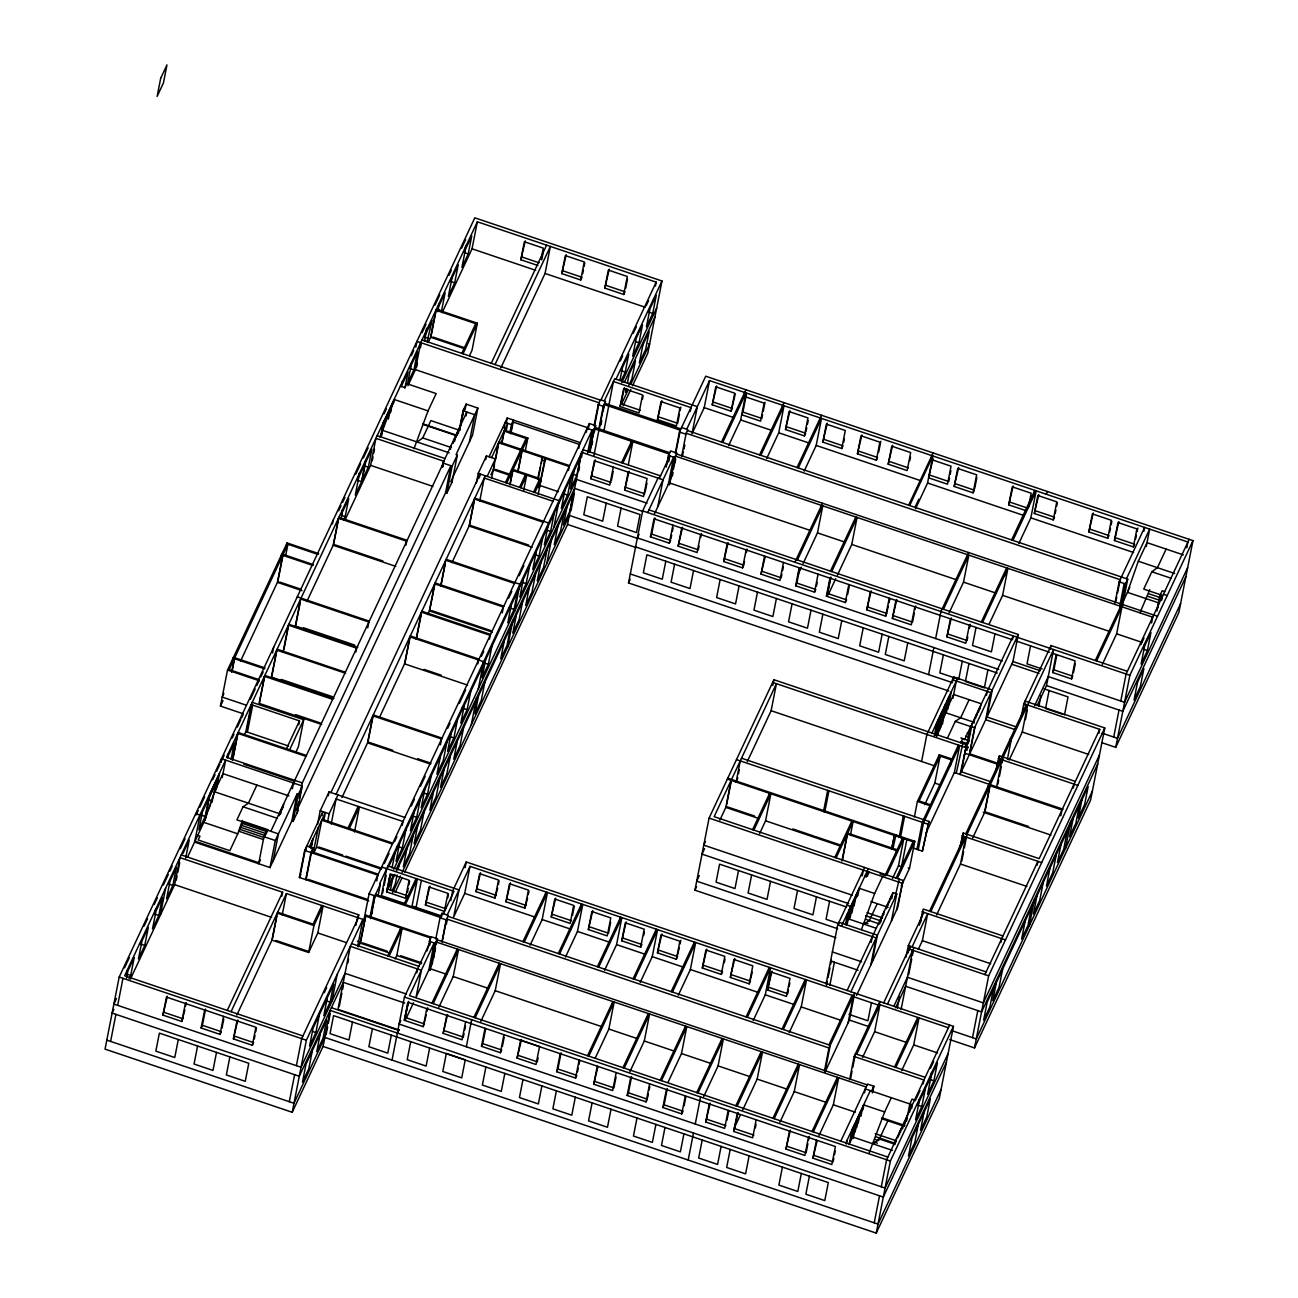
<?xml version="1.0" encoding="UTF-8"?>
<svg xmlns="http://www.w3.org/2000/svg" width="1298" height="1298" viewBox="0 0 1298 1298"><rect width="100%" height="100%" fill="white"/><g stroke="black" fill="none" stroke-linecap="round" stroke-linejoin="round"><path stroke-width="1.5" d="M632.499 385.782L647.848 353.056L661.98 280.985L474.808 217.821L119.189 977.053L105.041 1049.125L292.212 1112.289L323.056 1046.431L330.13 1010.396L883.305 1197.064L946.388 1062.397M110.606 1041.402L115.895 1014.371M117.664 1005.366L122.969 978.335M127.253 970.433L126.555 974.035L130.709 975.447L129.135 978.806M126.523 978.092L127.934 970.888L134.246 957.421L130.709 975.447M144.759 945.463L148.297 927.437L141.985 940.904L138.448 958.93L144.759 945.463L140.59 944.052M154.997 912.267L155.695 908.665M158.81 915.479L162.331 897.453L156.036 910.92L152.499 928.946L158.81 915.479L154.64 914.068M160.335 915.22L165.625 888.189M172.845 885.479L176.382 867.47L170.07 880.936L166.533 898.946L172.845 885.479L168.691 884.084M130.417 979.081L174.646 884.652L179.951 857.621L282.623 892.261L281.861 896.123M176.285 880.028L177.047 876.166M177.81 872.305L179.692 862.651M185.711 858.043L189.232 840.017L182.937 853.484M242.791 713.64L220.449 706.096L227.523 670.06L287.069 542.937L318.708 553.613M200.298 814.171L194.586 842.094L270.373 867.681M184.851 1009.779L181.834 1021.494L162.915 1015.101L166.452 997.091L255.868 1027.253L252.331 1045.279L233.413 1038.887L236.95 1020.877M232.31 662.077L233.072 658.216L264.597 668.859M232.731 661.169L233.494 657.307L265.019 667.951M162.915 1015.101L167.361 996.199M231.677 672.153L234.321 658.638M232.099 671.261L234.743 657.745M208.994 795.917L208.297 799.519L212.45 800.931M205.181 816.458L208.718 798.448L202.407 811.915L198.87 829.925L205.181 816.458L201.012 815.063M205.003 819.833L210.308 792.802M206.95 812.694L205.928 817.87L187.788 856.599M210.471 794.684L211.233 790.855M211.396 792.721L212.142 788.892M212.304 790.758L213.067 786.929M213.229 788.811L213.975 784.982M214.138 786.848L214.9 783.019M215.062 784.884L215.809 781.055M212.791 799.146L216.734 779.108M214.997 790.66L217.642 777.145M215.533 790.628L218.567 775.198M216.458 788.681L219.476 773.235M222.218 777.502L225.625 760.125L124.608 975.771L302.953 1035.95M227.296 757.918L227.994 754.316M231.076 759.2L234.257 742.975L227.945 756.442M232.423 760.368L237.729 733.338L305.955 756.361M232.845 759.46L237.777 734.36M178.297 1039.503L174.759 1057.529L155.841 1051.137L159.378 1033.127L248.794 1063.289L245.257 1081.315L226.339 1074.939L229.876 1056.913M181.834 1021.494L185.371 1003.468M185.565 1006.177L186.279 1002.575M244.251 735.106L245.89 731.634L251.179 704.603L299.497 720.909L298.735 724.771M246.928 729.395L248.453 721.672M249.216 717.81L251.098 708.156M280.709 558.74L281.471 554.879L312.996 565.522M247.399 732.137L252.704 705.122M240.584 660.99L277.431 582.331L282.737 555.301M277.853 581.439L283.142 554.408M285.917 548.73L287.069 542.937M285.625 555.852L287.896 544.268L318.172 554.473M259.551 702.461L264.857 675.431L333.083 698.454M272.548 653.008L273.683 647.215M197.588 1046.026L194.051 1064.035L212.969 1070.428L216.506 1052.402M205.571 1009.081L202.391 1025.306L221.309 1031.683L220.043 1034.376L201.125 1028L204.662 1009.974M271.834 676.242L276.75 651.142M283.094 652.18L288.399 625.149L356.642 648.173L355.879 652.034M283.905 649.357L288.448 626.188M295.749 625.165L300.309 601.996M220.043 1034.376L223.581 1016.366M222.007 1028.081L223.775 1019.076M266.301 833.9L267.063 830.039L263.948 836.691L258.659 863.722L260.411 859.941M332.466 523.954L333.229 520.092M233.413 1038.887L237.858 1019.985M279.248 815.647L279.995 811.785M280.157 813.684L280.92 809.822M297.096 794.019L275.306 840.52L270 867.551L291.79 821.05L297.096 794.019L298.345 794.441L293.04 821.472L291.79 821.05M306.815 601.558L333.18 545.257L338.486 518.226L406.712 541.25L405.966 545.111M280.692 813.668L281.828 807.875M281.991 809.774L282.753 805.912M282.915 807.827L283.662 803.965M273.115 860.899L278.421 833.868L236.917 819.882L243.051 806.788L248.421 803.17L256.89 785.095M342.445 509.968L341.39 515.371L345.171 516.653L343.597 520.011M340.985 519.297L342.396 512.093L348.708 498.627L345.171 516.653M252.234 702.364L303.7 719.725L298.394 746.756L295.912 752.061M292.342 788.811L293.478 783.019M293.981 784.187L294.727 780.325M359.205 473.137L357.794 480.341L361.574 481.623L355.279 495.09L358.8 477.064L365.111 463.597M293.04 821.472L298.264 810.341L296.999 809.903L298.508 802.18M299.27 798.335L302.304 782.889L450.877 465.706L445.571 492.737L296.999 809.903M361.574 481.623L365.63 460.482M271.931 940.141L277.237 913.111L313.938 925.49L308.632 952.521L271.931 940.141L236.869 1014.987M272.353 939.249L276.896 916.08M296.999 813.035L302.304 786.004L221.455 758.713L220.709 762.543L224.165 755.16M254.294 1038.984L255.008 1035.382M255.706 1031.78L256.42 1028.162M368.356 467.166L371.893 449.157L365.582 462.623L362.045 480.633L368.356 467.166L364.56 465.885M282.234 914.782L286.404 893.543L357.469 917.524L355.96 925.247M345.382 519.216L370.611 465.365L375.917 438.335L443.77 461.228L442.634 467.02L443.299 463.143L270.844 831.32M372.25 460.741L373.013 456.88M373.759 453.018L374.522 449.157M380.655 436.047L383.316 422.531M382.861 426.815L383.932 421.412M381.19 436.014L384.224 420.568M381.401 436.16L383.884 423.554L390.179 410.087L388.41 419.092M384.386 422.45L385.149 418.621M385.311 420.487L386.058 416.658M386.22 418.524L386.982 414.695M387.145 416.577L387.891 412.748M388.053 414.614L388.816 410.785M388.978 412.667L389.724 408.838M389.887 410.703L390.649 406.874M390.049 412.634L391.558 404.911M368.746 900.861L299.384 877.464L304.689 850.433L322.861 811.656L322.099 815.517M390.584 412.618L392.483 402.964M299.773 877.594L305.079 850.563M306.036 849.801L306.799 845.939L313.094 848.081L312.347 851.942M401.131 386.772L402.202 381.369M311.001 847.691L312.51 839.968M311.033 848.73L312.932 839.076M305.695 879.59L311.001 852.559L313.094 848.081M306.068 879.72L311.374 852.689M317.556 824.279L320.217 810.763L329.043 791.91L404.846 817.48M313.061 853.403L318.399 827.41M404.911 388.053L408.091 371.828L401.796 385.295M411.174 363.245L410.119 368.648L413.9 369.93L407.588 383.397L411.125 365.371L417.437 351.904L413.9 369.93M313.938 852.64L316.469 847.253L321.758 820.222L392.385 844.057M415.814 347.15L416.95 341.358L599.076 402.802L594.533 425.971M328.28 795.771L329.043 791.91M323.867 820.222L325.376 812.499L309.313 846.799M407.913 385.717L415.441 369.654L420.73 342.623M416.69 366.961L417.453 363.099M420.487 347.653L421.233 343.792M327.648 821.504L329.157 813.781L337.999 794.928M367.74 627.843L368.875 622.05L300.633 599.027L295.344 626.058L357.875 647.167M425.192 335.419L426.604 328.216M424.43 341.163L425.841 333.943L432.153 320.476L427.042 341.877M331.185 824.068L336.101 798.968L402.948 821.52L402.185 825.382M428.162 342.494L430.611 337.253L435.917 310.222L475.717 323.656L461.812 353.364M431.017 336.393L435.933 311.293M438.14 307.772L438.854 304.17M437.734 311.698L438.789 306.296L445.1 292.829L441.563 310.855L437.783 309.573M320.703 911.293L321.839 905.501L313.094 924.176L277.658 912.218M308.632 952.521L317.799 932.954L323.105 905.923L313.938 925.49M289.308 1101.71L294.614 1074.679M296.382 1065.674L301.688 1038.643L358.297 917.8L362.953 919.373L357.648 946.404L358.475 946.68L360.568 942.186L365.874 915.171L430.871 937.091M451.607 277.967L450.909 281.569L454.689 282.834L448.378 296.301L451.915 278.291L458.226 264.824L454.689 282.834M292.212 1112.289L306.36 1040.217L362.953 919.373M341.909 797.589L367.561 742.845L372.851 715.831L441.596 739.016L440.46 744.809M372.899 716.853L367.967 741.953L392.791 750.325M465.852 245.452L464.441 252.656L468.237 253.937L461.926 267.404L465.463 249.378L471.758 235.912L468.237 253.937M357.421 810.276L358.167 806.415L348.042 828.043M354.516 831.937L359.432 806.837L349.308 828.481M312.331 1050.634L308.794 1068.66L302.483 1082.126L306.02 1064.1L326.577 1020.196L323.04 1038.222L316.744 1051.688L320.281 1033.662M327.339 997.627L323.802 1015.653L330.114 1002.186L333.651 984.16L313.094 1028.065L309.557 1046.074L315.868 1032.608L319.389 1014.598M442.131 312.672L472.034 248.81L477.339 221.796L656.188 282.137L655.425 285.998M331.899 1001.391L337.204 974.36M326.09 1034.733L327.599 1027.01M328.362 1023.149L330.26 1013.495M442.164 466.891L442.926 463.029L466.809 412.034L466.047 415.895M379.892 716.528L404.554 663.846L409.86 636.815L483.651 661.72L478.345 688.751M404.976 662.954L410.282 635.923L479.011 659.124M339.232 1006.68L341.877 993.165M342.64 989.303L343.402 985.442M347.815 962.921L348.578 959.06M357.972 918.692L358.735 914.83L181.217 854.928M450.406 449.286L451.169 445.425M453.164 443.413L453.911 439.551M454.073 441.466L454.835 437.604M436.323 309.362L477.339 323.202L472.034 350.233L469.503 355.62M454.608 441.434L455.744 435.641M416.123 639.168L421.428 612.137L490.157 635.322L489.411 639.184M416.544 638.259L421.087 615.09M455.906 437.54L456.669 433.678M456.831 435.593L457.577 431.731M457.74 433.629L458.502 429.768M458.275 433.597L459.411 427.805M445.571 492.737L446.82 493.159L452.126 466.128L457.35 454.998L456.085 454.576L477.859 408.075L466.144 404.116L463.029 410.752L459.232 430.06M459.524 430.547L463.694 409.324M459.735 430.109L463.905 408.87M363.748 920.915L369.054 893.884L589.357 423.537L595.668 425.679L594.533 431.471M365.874 915.171L360.163 943.094L389.952 953.138M465.009 409.908L466.144 404.116M446.82 493.159L452.045 482.029L457.35 454.998M427.659 614.538L429.362 610.887L434.668 583.857L503.413 607.042M376.712 880.904L377.848 875.112L304.689 850.433M429.784 609.979L434.716 584.879M370.06 916.859L374.23 895.62M370.757 917.102L374.927 895.863L380.346 884.279L379.519 884.003L592.131 430.092L587.588 453.262M370.579 918.578L375.122 895.409L440.136 917.345L435.771 938.989M371.763 913.824L372.526 909.963M352.488 1021.997L348.951 1040.023L330.033 1033.63L333.57 1015.62L828.319 1182.575L824.782 1200.585L805.863 1194.209L809.4 1176.183M378.075 895.863L380.346 884.279M440.801 585.333L445.733 560.249L514.462 583.435M440.849 586.371L445.392 563.202M469.454 441.742L474.76 414.711L463.029 410.752M386.723 868.654L381.417 895.685L405.284 903.733M382.667 892.992L383.429 889.13M384.192 885.268L386.09 875.615M477.859 408.075L472.569 435.09L450.779 481.607L452.045 482.029M386.609 891.888L390.146 873.862L409.065 880.255L405.528 898.265L386.609 891.888L390.698 874.771M392.028 867.908L394.852 853.5M390.373 890.282L392.499 879.476M399.573 843.44L396.036 861.45L402.348 847.983L405.868 829.974M397.042 875.014L395.273 884.019L392.11 890.753M398.097 869.611L398.811 866.009M476.35 483.034L478.232 473.381L486.442 455.874L495.398 458.892L487.188 476.398M537.859 265.506L520.839 259.762L524.376 241.752L543.294 248.129L541.169 258.935M451.98 562.602L469.113 526.047L474.403 499.016L543.148 522.202M474.078 501.985L469.535 525.138L528.724 545.111M520.839 259.762L525.284 240.86M479.368 477.875L480.13 474.013L330.925 792.543M406.858 848.811L403.321 866.837L409.633 853.37L413.17 835.344M413.932 812.775L410.395 830.801L416.707 817.334L420.244 799.308M372.412 1028.73L368.875 1046.74L387.794 1053.132L391.331 1035.106M485.679 459.735L486.442 455.874M479.692 501.19L484.235 478.037L552.98 501.223M417.664 825.739L414.127 843.765L420.438 830.298L423.975 812.272M424.738 789.703L421.201 807.729L427.513 794.262L431.05 776.236M407.507 891.969L408.205 888.367M408.919 884.765L409.616 881.164M400.076 931.867L400.839 928.005L387.794 955.831M395.16 958.93L396.799 955.458L402.104 928.427L389.059 956.253M491.601 478.199L498.594 442.715L569.222 466.55L568.459 470.411M493.711 468.838L494.473 464.976M495.609 459.2L498.627 443.754M504.013 428.259L505.149 422.467L511.461 424.608L509.936 432.315M415.344 882.429L416.106 878.568L404.116 904.154L375.544 894.517M501.791 442.634L504.062 431.05L526.128 438.497L525.365 442.358M433.386 792.169L429.865 810.179L436.16 796.712L439.697 778.703M440.46 756.134L436.923 774.143L443.235 760.677L446.772 742.667M501.823 443.656L504.484 430.141L527.815 438.026L525.155 451.542M506.496 421.85L507.258 417.988L580.401 442.667M506.155 431.05L507.68 423.326L491.601 457.61M541.72 259.843L543.148 252.639M416.09 907.383L421.396 880.352M444.03 769.454L440.493 787.464L446.804 773.997L450.341 755.988M451.104 733.419L447.567 751.428L453.878 737.962L457.415 719.952M510.439 433.483L512.71 421.915L579.557 444.468L578.811 448.329M510.909 433.629L513.554 420.114L511.461 424.608M500.785 367.983L545.063 273.456L550.368 246.425L495.025 364.576M392.045 1060.109L404.424 997.042L430.368 941.65L429.606 945.512M457.285 741.174L453.748 759.184L460.044 745.717L463.581 727.707M464.343 705.139L460.806 723.148L467.118 709.682L470.655 691.672M425.452 904.998L428.989 886.972L447.907 893.365L444.37 911.374L425.452 904.998L429.898 886.08M426.263 1014.971L423.245 1026.669L404.327 1020.277L407.848 1002.267L835.393 1146.523L831.856 1164.549L812.937 1158.173L816.474 1140.147M404.927 1018.8L407.961 1003.354M509.984 483.943L512.629 470.428L539.497 479.497L538.735 483.359M404.327 1020.277L408.756 1001.375M510.017 484.981L513.051 469.535L541.169 479.027L538.151 494.473M416.804 972.851L417.567 968.989M477.842 663.878L478.605 660.017M517.756 471.823L521.926 450.584L506.739 483.002M518.178 470.931L521.958 451.623M471.271 724.787L476.577 697.756M427.074 950.834L431.066 936.685L437.377 938.827L436.242 944.62M429.703 941.861L430.449 938L365.452 916.064M410.736 1041.661L407.199 1059.671L426.117 1066.064L429.654 1048.038M478.508 695.842L474.987 713.851L481.282 700.385L484.819 682.375M485.582 659.806L482.045 677.816L488.356 664.349L491.893 646.339M561.807 273.586L565.344 255.576L584.262 261.953L580.725 279.979L561.807 273.586L566.253 254.684M524.295 480.536L525.057 476.674M399.427 1030.109L337.967 1009.373L350.346 946.307L421.347 970.271L416.041 997.302L428.843 969.963L434.149 942.932L409.47 995.631L887.848 1157.053M523.662 490.612L526.696 475.182L520.806 487.74M428.843 969.963L429.963 970.336L435.268 943.305L437.377 938.827M429.963 970.336L435.95 941.877L866.155 1087.043M441.288 917.118L442.05 913.257L448.345 915.382L446.252 919.876L442.083 941.115M432.023 964.82L433.921 955.166M434.684 951.304L435.43 947.443M433.581 958.119L435.479 948.481M502.277 612.834L503.024 608.973M447.761 897.875L448.459 894.273M423.245 1026.669L426.766 1008.643M426.977 1011.353L427.675 1007.751M442.115 942.153L446.658 918.984L828.968 1047.989L824.425 1071.142M450.779 900.569L452.678 890.915L466.242 861.953L953.446 1026.361L939.314 1098.433L876.231 1233.1L323.056 1046.431M446.415 924.014L447.177 920.152M504.257 640.888L500.72 658.913L507.015 645.447L510.552 627.421M511.315 604.852L507.778 622.878L514.089 609.411L517.626 591.385M537.583 479.059L542.418 457.496L541.282 463.289M538.638 476.804L540.52 467.15M507.567 647.313L512.856 620.282M514.625 611.277L519.93 584.246L446.155 559.341M544.527 460.806L539.222 487.837L545.566 458.567L544.527 460.806L541.363 459.752M465.106 867.745L466.242 861.953M582.705 273.683L583.402 270.065M584.116 266.463L584.814 262.861M516.312 615.122L512.775 633.148L519.086 619.681L522.623 601.655M523.386 579.086L519.849 597.112L526.161 583.646L529.698 565.62M387.972 865.961L458.989 889.925L453.683 916.94L464.716 893.381L470.022 866.35L853.435 995.728L848.129 1022.759M456.133 954.857L457.269 949.065L431.926 1003.208M529.227 587.572L525.69 605.582L532.002 592.115L535.539 574.105M536.301 551.536L532.764 569.546L539.076 556.079L542.596 538.07M438.87 1007.199L453.229 976.518L458.535 949.503L433.175 1003.63M465.625 1021.753L462.088 1039.779L443.17 1033.386L446.707 1015.377M443.17 1033.386L447.615 1014.484M476.074 891.661L479.611 873.651L498.529 880.028L494.992 898.054L476.074 891.661L480.52 872.759M540.795 562.878L537.258 580.904L543.57 567.437L547.091 549.411M547.853 526.842L544.333 544.868L550.628 531.401L554.165 513.375M546.718 563.721L552.007 536.691M553.775 527.686L559.081 500.655L478.232 473.381M557.799 526.55L554.278 544.576L560.574 531.109L564.111 513.083M564.873 490.514L561.336 508.54L567.648 495.073L571.185 477.047M604.819 288.107L608.356 270.081L627.275 276.474L623.738 294.484L604.819 288.107L609.265 269.189M566.966 506.983L563.446 525.009L569.741 511.542L573.278 493.516L396.442 871.055M574.041 470.947L570.503 488.957L576.815 475.506L580.352 457.48L388.556 866.95M464.051 1033.484L463.354 1037.086L444.435 1030.693M464.765 1029.866L465.463 1026.264M404.7 872.142L567.567 524.441L581.699 452.353L663.051 479.806L657.745 506.837M586.339 432.25L587.085 428.389L593.397 430.514L589.227 451.753M570.974 510.795L574.381 493.418M578.794 470.898L579.557 467.037M581.455 457.383L582.964 449.66L660.536 475.847M466.339 1046.756L471.645 1019.725M494.992 898.054L497.669 888.156M498.383 884.538L499.081 880.936M588.221 429.33L589.357 423.537M594.062 425.841L598.232 404.603L600.503 399.752L605.549 401.455L603.278 406.306L598.735 429.476M589.698 451.899L594.241 428.729L669.135 453.992L667.237 463.646M590.282 450.633L592.18 440.979M592.926 437.118L594.452 429.395M591.872 444.987L592.634 441.125M625.701 288.188L627.469 279.184M505.977 901.753L509.514 883.727L528.432 890.12L524.895 908.129L505.977 901.753L510.422 882.851M593.981 455.403L598.897 430.303M599.189 429.606L604.122 404.505L680.282 430.206L676.112 451.444M600.536 424.495L601.299 420.633M603.197 410.979L604.706 403.256L680.866 428.957M601.006 424.624L601.769 420.763M613.305 467.102L609.768 485.127L590.85 478.735L594.387 460.725L647.102 478.508L643.565 496.534L624.646 490.141L628.183 472.131M590.85 478.735L595.295 459.833M485.582 1029.217L482.742 1043.624L501.661 1050.017L500.411 1052.71L481.493 1046.318L485.03 1028.308M498.497 967.091L499.259 963.23L473.9 1017.372M603.862 431.179L613.451 381.466L691.023 407.637L690.26 411.498M480.844 1021.364L495.219 990.699L500.525 963.668L475.165 1017.794M619.99 380.184L622.456 367.577L628.767 354.111L625.23 372.137L621.288 380.541M485.906 1067.021L482.369 1085.047L501.288 1091.423L504.825 1073.397M620.103 406.566L623.64 388.556L642.559 394.933L639.022 412.959L620.103 406.566L624.549 387.664M626.317 388.67L625.604 392.272L627.177 388.913M627.372 383.267L629.141 374.262L635.452 360.795L631.915 378.805L628.767 385.538M524.895 908.129L527.572 898.232M528.27 894.63L528.984 891.028M606.231 503.137L602.694 521.163L583.776 514.771L587.313 496.761L640.028 514.543L636.491 532.569L617.572 526.177L621.109 508.167M611.374 480.633L613.143 471.612M638.989 342.769L642.526 324.76L636.215 338.226L632.678 356.236L638.989 342.769L635.955 341.747M500.411 1052.71L503.949 1034.684M502.375 1046.415L504.143 1037.394M652.732 313.418L656.269 295.392L649.957 308.859L646.42 326.885L652.732 313.418L648.189 311.877M630.812 445.182L631.574 441.32L621.564 462.688M628.281 464.911L632.824 441.742L622.829 463.11M642.396 399.443L643.11 395.841M545.436 895.912L546.198 892.05L522.98 941.618M624.646 490.141L629.092 471.239M530.119 945.204L542.158 919.519L547.464 892.489L524.246 942.04M517.091 1058.13L520.628 1040.104L539.546 1046.496L536.009 1064.506L517.091 1058.13L521.471 1039.601M551.244 917.037L554.781 899.011L573.7 905.404L570.163 923.413L551.244 917.037L555.69 898.119M522.98 1079.53L519.443 1097.556L538.362 1103.933L541.899 1085.923M657.469 419.611L661.006 401.585L679.925 407.978L676.388 425.987L657.469 419.611L661.915 400.693M645.187 492.039L646.956 483.018M948.854 691.039L628.524 582.948L642.656 510.877L658.005 478.102M538.053 1057.854L537.275 1061.813L518.356 1055.436M572.483 915.317L574.251 906.312M654.873 517.886L651.693 534.095L670.612 540.487L669.346 543.181L650.428 536.788L653.965 518.778L1012.456 639.736L1013.219 635.906L964.641 739.617L962.597 738.935L960.796 742.781M666.199 467.02L668.47 455.436L670.563 450.941L676.875 453.083L674.765 457.561L669.46 484.592L668.356 484.219L673.646 457.188L647.702 512.58M580.384 909.768L581.52 903.976L558.302 953.527M668.73 461.699L669.865 455.906L659.27 478.54M565.441 957.129L577.48 931.429L582.77 904.398L559.568 953.949M679.422 414.289L677.653 423.294L658.735 416.918M680.136 410.687L680.833 407.085M675.268 453.245L679.438 432.007L705.739 376.209L1192.959 540.617L1178.811 612.688L1115.728 747.356L1102.31 742.829M669.46 484.592L675.447 456.133L1152.705 617.183L1151.569 622.975M673.419 469.422L675.317 459.768M672.332 476.236L673.078 472.375M674.976 462.721L675.739 458.859M561.109 1052.775L557.913 1069L576.831 1075.377L575.582 1078.07L556.664 1071.694L560.201 1053.668M556.404 1090.807L552.867 1108.833L571.785 1115.209L575.322 1097.199M588.335 929.546L591.872 911.52L610.79 917.913L607.253 935.923L588.335 929.546L592.78 910.628M681.628 456.409L686.171 433.24L1120.158 579.687L1117.497 593.186M682.505 455.63L683.267 451.785M684.062 448.946L684.825 445.084M665.809 561.19L662.272 579.216L643.354 572.824L646.891 554.814L997.27 673.029M669.346 543.181L672.883 525.155M670.952 538.686L671.666 535.068M672.364 531.466L673.078 527.864M604.284 401.033L614.717 378.773L697.334 406.647L692.029 433.678L704.214 407.637L709.519 380.606L1187.913 542.029L1186.778 547.821M674.619 564.159L671.082 582.185L690.001 588.562L693.538 570.552M700.612 534.516L697.075 552.526L678.156 546.15L681.693 528.124M678.156 546.15L682.602 527.231M575.582 1078.07L579.119 1060.044M577.545 1071.775L578.259 1068.173M578.957 1064.571L579.671 1060.969M610.628 922.424L608.502 933.23L589.584 926.853M712.245 404.814L715.782 386.804L734.7 393.18L731.163 411.206L712.245 404.814L716.691 385.912M619.471 922.959L620.606 917.167L597.404 966.718M604.544 970.32L616.566 944.62L621.872 917.589L598.654 967.156M616.193 1072.57L612.656 1090.58L593.738 1084.203L597.275 1066.177M621.758 940.823L625.295 922.797L644.214 929.19L640.677 947.199L621.758 940.823L626.188 921.905M699.054 546.231L698.34 549.833L679.422 543.456M700.806 537.226L701.52 533.624M593.738 1084.203L597.826 1067.086M592.099 1102.862L588.562 1120.872L607.48 1127.264L611.017 1109.238M611.764 1007.378L612.899 1001.585L587.54 1055.712M595.328 1057.902L608.859 1029.038L614.149 1002.007L588.805 1056.15M731.163 411.206L735.252 394.089M743.932 396.344L744.695 392.483M728.616 445.62L740.655 419.935L745.961 392.905L722.743 442.456M742.927 412.05L746.464 394.04L745.198 396.734L764.116 403.11L760.579 421.136L741.661 414.743L742.927 412.05L761.845 418.443L762.559 414.841M616.047 1077.08L613.922 1087.886L595.003 1081.51M643.694 935.501L644.408 931.899M720.147 579.525L716.626 597.551L735.544 603.927L739.065 585.917M744.581 561.596L742.602 567.891L723.684 561.515L727.221 543.489M723.684 561.515L728.129 542.596M655.555 933.067L656.301 929.206L633.1 978.773M640.222 982.359L652.261 956.658L657.567 929.644L634.349 979.195M631.607 1076.561L628.427 1092.786L647.345 1099.163L646.08 1101.856L627.161 1095.48L630.698 1077.454M763.256 411.239L765.025 402.218M657.453 952.862L660.974 934.852L679.892 941.228L676.372 959.254L657.453 952.862L661.883 933.96M647.572 1017.405L648.335 1013.543L622.975 1067.67M629.919 1071.677L644.295 1040.996L649.6 1013.965L624.241 1068.108M742.602 567.891L746.139 549.881M746.35 552.591L747.048 548.989M636.994 1118L633.456 1136.026L652.375 1142.402L655.912 1124.392M646.08 1101.856L649.617 1083.846M781.639 411.125L782.775 405.333M647.702 1097.362L648.4 1093.76M649.114 1090.158L649.811 1086.556M766.712 458.47L778.735 432.786L784.041 405.755L760.839 455.306M676.372 959.254L679.389 947.54M680.103 943.938L680.801 940.336M835.863 937.724L694.933 890.185L709.081 818.097L773.9 679.714L966.621 744.744L961.315 771.775L990.455 781.607M785.501 429.541L789.038 411.515L807.956 417.907L804.419 435.917L785.501 429.541L789.947 410.639M757.48 592.131L753.96 610.141L772.878 616.534L776.399 598.508M783.473 562.472L779.936 580.498L761.017 574.105L764.554 556.096M761.017 574.105L765.106 557.004M693.635 945.934L694.398 942.072L671.18 991.623M667.302 1088.616L664.122 1104.825L683.04 1111.218L681.774 1113.911L662.856 1107.519L666.393 1089.509M678.319 995.209L690.358 969.525L695.663 942.494L672.445 992.045M719.871 820.109L725.825 807.405L731.131 780.374M726.637 804.565L731.18 781.412M664.998 1127.459L661.461 1145.469L680.379 1151.861L683.916 1133.835M684.403 1031.894L685.539 1026.101L660.179 1080.228M667.967 1082.418L681.499 1053.554L686.804 1026.523L661.445 1080.65M736.096 782.126L740.266 760.888M736.972 781.364L737.735 777.502M738.497 773.64L739.243 769.779M806.042 431.423L806.739 427.821M807.453 424.219L808.167 420.617M702.348 968.016L705.885 950.006L724.803 956.383L721.266 974.409L702.348 968.016L706.793 949.114M781.915 574.203L781.201 577.805L762.283 571.412M782.613 570.585L783.327 566.983M681.774 1113.911L685.312 1095.885M684.095 1105.799L685.863 1096.794M819.476 421.834L820.239 417.972M804.16 471.125L816.199 445.425L821.504 418.394L798.286 467.945M772.764 685.506L773.9 679.714M738.513 870.536L734.976 888.562L716.058 882.169L719.595 864.16L846.604 907.01M822.835 442.131L826.372 424.121L845.29 430.498L841.753 448.524L822.835 442.131L827.28 423.229M747.291 761.601L771.126 710.704L776.431 683.689L714.127 816.685L903.051 880.433L897.762 907.464L856.55 995.452M792.088 603.797L788.551 621.823L807.47 628.2L811.007 610.19M799.714 568.67L796.875 583.094L815.793 589.47L814.544 592.164L795.625 585.787L799.162 567.761M724.3 962.694L724.998 959.092M688.183 1160.039L693.489 1133.008M695.257 1124.003L700.563 1096.972M820.758 509.27L821.504 505.409M730.352 977.459L733.873 959.449L752.791 965.826L749.271 983.852L730.352 977.459L734.782 958.557M803.105 563.543L817.464 532.878L822.77 505.847L797.41 559.973M751.639 874.966L748.102 892.992L767.021 899.368L770.558 881.358M768.854 797.215L769.617 793.354L752.597 829.665M702.202 1140.017L698.665 1158.027L717.583 1164.42L721.12 1146.394M728.194 1110.358L724.657 1128.368L705.739 1121.991L709.276 1103.965M720.974 1044.225L722.11 1038.432L696.766 1092.575M705.739 1121.991L710.184 1103.089M759.622 833.527L765.577 820.807L770.882 793.776L753.862 830.103M703.711 1096.567L718.07 1065.885L723.375 1038.871L698.016 1092.997M814.544 592.164L818.081 574.154M843.716 442.229L844.43 438.627M816.507 585.869L817.221 582.267M749.271 983.852L752.288 972.153M822.867 614.181L819.33 632.207L838.248 638.584L841.785 620.574M830.834 577.253L827.653 593.478L846.572 599.854L845.306 602.548L826.388 596.171L829.925 578.145M827.183 594.727L830.59 577.35M857.443 453.813L860.963 435.787L879.882 442.18L876.361 460.19L857.443 453.813L861.872 434.911M726.977 1120.271L728.746 1111.266M730.206 1149.46L726.669 1167.47L745.587 1173.863L749.124 1155.837M756.182 1119.801L752.645 1137.827L733.727 1131.434L737.264 1113.424M733.727 1131.434L738.173 1112.532M837.405 575.128L851.78 544.446L857.069 517.415L831.726 571.558M768.562 971.212L769.308 967.351L746.107 1016.902M753.229 1020.488L765.268 994.803L770.574 967.773L747.356 1017.324M767.556 990.017L771.093 972.007L790.011 978.384L786.474 996.41L767.556 990.017L771.986 971.115M845.306 602.548L848.843 584.538M847.643 594.452L849.395 585.447M878.681 452.093L880.79 441.288M760.45 1055.485L761.212 1051.64L735.852 1105.766M742.797 1109.758L757.172 1079.092L762.478 1052.061L737.118 1106.188M797.54 890.46L794.003 908.47L812.921 914.863L816.458 896.837M755.322 1127.93L756.036 1124.311M888.205 464.197L891.742 446.171L910.661 452.564L907.124 470.574L888.205 464.197L892.651 445.295M788.438 990.114L787.724 993.716L768.805 987.324M789.152 986.496L789.849 982.894M823.5 811.623L827.67 790.385M824.765 812.045L828.919 790.807M863.235 627.81L859.698 645.836L878.616 652.213L882.153 634.203M888.367 606.28L885.69 616.177L866.772 609.8L870.309 591.774M866.772 609.8L871.218 590.882M789.184 1032.624L801.223 1006.924L806.512 979.893L783.311 1029.46M909.801 460.676L910.515 457.074M829.584 901.266L826.047 919.292L839.287 923.754M885.69 616.177L889.227 598.167M889.081 602.678L889.779 599.076M779.887 1122.267L794.246 1091.602L799.552 1064.571L774.192 1118.698M841.964 861.045L847.253 834.014L896.707 850.693L895.945 854.555M842.386 860.136L847.675 833.121L897.129 849.801M782.418 1167.08L778.881 1185.09L797.799 1191.483L801.337 1173.457M808.411 1137.421L804.874 1155.447L785.955 1149.055L789.492 1131.045M785.955 1149.055L790.385 1130.152M888.838 636.458L885.301 654.468L904.219 660.86L907.756 642.835M914.83 606.799L911.293 624.825L892.375 618.432L895.912 600.422M850.45 835.036L853.111 821.537L836.09 857.848M892.375 618.432L896.821 599.53M826.063 984.111L837.681 924.922L864.582 867.453M826.566 985.279L827.329 981.418M828.075 977.572L829.974 967.919M830.736 964.057L831.483 960.195M931.104 459.492L931.867 455.63M915.544 508.702L927.567 483.002L932.873 455.971L909.671 505.539M829.844 985.393L834.387 962.224M932.126 459.8L951.045 466.193L947.508 484.203L928.589 477.826L933.035 458.908M845.501 924.306L847.772 912.721M846.166 925.117L849.2 909.671M847.221 923.998L850.709 906.442L846.929 905.16M849.022 919.016L852.137 903.392M850.076 917.897L853.565 900.341M851.894 912.916L855.009 897.291M854.068 905.988L856.437 894.225M807.891 1143.733L806.123 1152.754L787.205 1146.361M808.605 1140.131L809.303 1136.529M856.648 897.145L857.864 891.174M857.767 895.847L859.292 888.124M862.197 875.939L863.332 870.147M914.327 613.11L912.559 622.131L893.641 615.739M915.041 609.508L915.739 605.906M865.977 877.221L867.113 871.429M866.853 876.458L867.616 872.597M812.937 1158.173L817.026 1141.056M949.471 477.907L948.773 481.509L929.855 475.133M950.185 474.305L950.899 470.703M851.423 999.168L852.169 995.306L828.968 1044.858M447.924 916.291L830.217 1045.296L824.928 1072.31L849.395 1020.066L854.701 993.035L828.968 1047.989M954.192 486.458L957.729 468.448L976.648 474.825L973.111 492.851L954.192 486.458L958.638 467.556M818.989 1135.474L833.348 1104.793L838.654 1077.762L813.294 1131.905M871.218 942.413L872.353 936.621M891.564 848.908L894.63 834.5L727.772 778.2M891.986 848.016L894.63 834.5M892.829 849.346L895.896 834.922L914.814 841.315L909.509 868.346L901.201 886.063M870.844 964.917L876.15 937.902L837.681 924.922M833.819 1158.254L833.121 1161.856L814.203 1155.48M834.533 1154.652L835.247 1151.05M872.11 962.224L877.399 935.209L838.946 922.229M928.573 674.587L933.879 647.572M935.647 638.551L940.936 611.52L968.568 552.542M849.638 1079.66L854.181 1056.491L879.914 1001.553L879.168 1005.35M880.385 922.846L881.52 917.053M850.531 1078.898L852.04 1071.175M852.802 1067.313L855.447 1053.798L925.198 1077.34M882.202 917.864L882.965 914.003M883.63 914.798L884.392 910.936M899.173 837.161L903.343 815.923M886.485 908.697L887.248 904.836M900.439 837.583L904.592 816.345M887.913 905.647L888.676 901.785M889.341 902.597L890.104 898.735M901.785 842.077L902.548 838.216L885.544 874.528M890.785 899.546L891.531 895.685M871.477 1002.754L867.94 1020.78L849.022 1014.387M891.823 898.427L892.959 892.635L896.756 893.9L891.45 920.931M892.553 878.373L898.508 865.669L903.814 838.638L886.794 874.949M974.733 488.356L976.842 477.534M846.345 1144.041L847.091 1140.179M921.58 761.488L926.886 734.457L953.803 677.004L992.272 689.984L986.967 716.999L1016.107 726.848M894.987 897.307L899.271 879.168M906.831 839.66L901.526 866.691L898.508 865.669M943.37 654.857L939.833 672.867L958.751 679.26L962.289 661.234M969.363 625.198L965.826 643.224L946.907 636.831L950.444 618.822M946.907 636.831L951.353 617.929M849.233 1144.593L852.267 1129.146M850.417 1142.078L853.451 1126.632M914.392 816.88L917.426 801.434L939.281 754.755L951.905 759.006M896.496 910.158L903.051 880.433M851.602 1139.563L854.619 1124.117M877.529 1010.039L878.665 1004.246L948.4 1027.773M852.77 1137.048L855.804 1121.602M853.192 1138.395L856.972 1119.087M862.586 1057.399L874.625 1031.699L879.914 1004.668L856.712 1054.219M855.122 1132.018L858.156 1116.572M856.68 1127.573L859.341 1114.057M949.146 612.834L963.522 582.153L968.827 555.122L943.468 609.265M912.38 845.647L913.127 841.785L895.474 835.831L895.896 834.922M858.238 1123.127L860.509 1111.542M934.333 735.788L936.978 722.272M864.5 1092.786L865.263 1088.925L912.332 1104.809L911.569 1108.67M860.558 1114.82L861.694 1109.027M935.371 734.652L938.405 719.206M860.98 1116.166L862.862 1106.513M936.053 735.463L939.833 716.155M862.91 1109.79L863.673 1105.928M936.718 736.274L941.261 713.105M938.146 733.224L942.705 710.055M939.59 730.174L944.133 707.004M916.956 849.33L922.261 822.299L958.427 745.101L957.664 748.962M941.018 727.123L945.561 703.954M942.445 724.073L946.988 700.904M918.221 849.752L923.511 822.721L959.676 745.523L954.371 772.553L926.285 832.521M945.009 715.214L948.416 697.853M946.437 712.164L949.844 694.787M872.288 1092.9L873.424 1087.107M953.04 680.866L953.803 677.004M872.71 1091.991L873.846 1086.199L867.535 1084.073L840.796 1141.169M947.865 709.114L951.272 691.737M938.535 758.616L939.281 754.755M929.271 809.563L930.033 805.701L917.426 801.434M924.728 804.646L934.82 783.1L940.125 756.085L951.483 759.914L950.347 765.706M913.419 848.146L922.375 851.164L928.946 821.439L741.515 758.194M952.91 698.34L956.318 680.963M928.946 821.439L922.375 851.164M967.789 636.912L967.091 640.531L948.173 634.138M969.557 627.908L970.271 624.306M906.036 957.21L908.308 945.625L923.884 912.364M897.324 1008.173L899.595 996.588M908.178 952.829L908.941 948.968L988.638 975.853L974.506 1047.94L949.665 1039.552M909.444 950.136L910.19 946.274L883.711 1002.819M901.104 1009.438L912.721 950.233M968.973 663.489L965.436 681.515L984.355 687.891L987.892 669.882M976.047 627.453L972.51 645.479L991.429 651.856L994.966 633.846M908.681 974.571L911.715 959.125M912.462 955.263L913.224 951.402M919.341 925.247L923.251 909.038L1002.965 935.939M920.606 922.554L922.115 914.83M918.27 949.422L922.359 940.677L927.664 913.646L912.088 946.907M1025.745 510.601L1008.724 504.857L1012.262 486.847L1031.18 493.224L1028.341 507.648M956.269 773.186L962.84 743.462M1008.724 504.857L1013.17 485.955M966.621 744.744L960.049 774.468L1012.959 661.526L1018.249 634.495L648.968 509.887M964.008 756.669L970.823 726.409L974.603 727.691L969.298 754.706M874.219 1222.813L879.525 1195.783M881.293 1186.778L886.599 1159.747L949.665 1025.079M966.945 750.39L967.708 746.528M968.389 742.845L972.251 723.359M973.889 723.229L975.025 717.437M975.788 718.054L976.55 714.192M977.134 715.182L977.978 711.142M975.025 726.783L969.72 753.814L997.61 763.224M1005.139 575.614L1006.664 567.891L981.304 622.034M876.231 1233.1L890.379 1161.029L953.446 1026.361M978.562 712.131L979.406 708.091M901.688 1070.59L913.711 1044.89L919.016 1017.859L895.815 1067.41M979.99 709.081L980.753 705.22M894.711 1144.674L895.458 1140.812M989.092 624.224L1002.624 595.344L1007.913 568.313L982.57 622.456M895.88 1142.159L896.642 1138.297M898.232 1137.129L898.995 1133.268M899.417 1134.614L900.179 1130.753M900.601 1132.099L901.347 1128.238M986.464 695.257L987.226 691.396M902.564 1129L903.7 1123.208M903.749 1126.486L904.884 1120.693M904.917 1123.971L906.053 1118.178M906.101 1121.456L907.237 1115.663M959.336 849.216L963.246 833.008L1039.179 858.643L1099.73 729.362L1023.798 703.743L1051.055 645.56L1127.345 671.309M906.393 1121.326L909.801 1103.949L912.072 1099.114L914.603 1099.958M960.601 846.523L963.246 833.008M909.557 1112.11L911.066 1104.387M963.376 842.353L964.511 836.561L929.563 911.164M1030.661 499.552L1031.375 495.933M936.604 914.96L960.471 864.014L965.761 836.983L930.828 911.585M961.721 861.32L963.619 851.666M964.382 847.805L967.026 834.29L1053.57 649.535L1046.496 685.571L1037.118 705.593M1033.695 496.177L1034.831 490.384L1011.613 539.936M1018.816 543.554L1030.855 517.853L1036.161 490.822L1012.943 540.39M918.416 1103.446L919.13 1099.844M1034.328 513.505L1037.865 495.479L1056.783 501.872L1053.246 519.881L1034.328 513.505L1038.773 494.587M923.17 1083.895L923.933 1080.033L854.181 1056.491M918.319 1124.539L914.782 1142.548L908.47 1156.015L912.007 1138.005L930.341 1098.854L926.804 1116.88L920.493 1130.347L924.03 1112.321M931.104 1076.285L927.567 1094.295L933.879 1080.828L937.416 1062.819L919.081 1101.97L915.544 1119.979L921.84 1106.513L925.377 1088.503M931.51 1072.359L930.098 1079.563L933.879 1080.828M987.794 789.07L988.557 785.209L1061.959 809.984L1060.823 815.761M988.216 788.178L988.979 784.317L1026.329 704.587L1025.566 708.448M984.517 812.662L989.822 785.631M972.705 837.891L984.939 811.769L990.244 784.738M995.501 772.018L999.411 755.809L1075.328 781.428M996.75 769.325L999.411 755.809M999.914 763.208L1000.677 759.346M996.637 786.799L1001.926 759.784M997.886 784.106L998.649 780.244M999.411 776.382L1001.293 766.745M1002.056 762.883L1002.819 759.022M1009.584 742.57L1010.347 738.708M1055.209 513.586L1055.923 509.984M1056.621 506.382L1057.335 502.78M1007.394 759.33L1011.191 740.022L1009.925 739.6M1030.563 645.852L1027.026 663.878L1042.164 668.973M1021.153 717.259L1023.798 703.743M1022.792 712.634L1023.538 708.773M1024.3 704.911L1025.063 701.05L1104.776 727.935L1090.628 800.022L974.506 1047.94M1009.163 760.06L1022.272 732.04L1027.578 705.009M1025.436 719.692L1027.335 710.038M972.494 1037.654L977.8 1010.623M1038.887 706.29L1040.996 695.485M1050.293 649.422L1051.055 645.56M1049.109 690.536L1045.571 708.546L1062.591 714.289M1056.734 655.409L1053.895 669.817L1072.813 676.209L1071.548 678.903L1052.629 672.51L1056.166 654.5M1000.953 942.494L1001.699 938.632M993.473 988.719L989.952 1006.713L983.641 1020.179L987.161 1002.186L1088.162 786.556L1084.625 804.565L1078.33 818.032L1081.867 800.022M996.296 982.7L992.759 1000.693L999.071 987.226L1002.608 969.233M1088.844 531.904L1092.381 513.878L1111.299 520.271L1107.762 538.281L1088.844 531.904L1093.289 512.986M1064.49 714.938L1068.027 696.912L1044.095 688.832M1071.548 678.903L1075.085 660.877L1052.824 653.365M1073.527 672.591L1075.296 663.586M1025.16 921.061L1021.623 939.087L1027.935 925.62L1031.472 907.594M1037.151 865.182L1037.913 861.337L984.858 974.587M1029.314 925.669L1034.62 898.638M1036.956 895.896L1033.419 913.922L1039.714 900.455L1043.251 882.429M1109.741 531.985L1110.439 528.383M1111.153 524.781L1111.851 521.179M1049.985 868.07L1046.448 886.096L1052.759 872.629L1056.296 854.603M1114.447 540.536L1117.984 522.526L1136.902 528.903L1133.365 546.929L1114.447 540.536L1118.892 521.634M1060.953 844.641L1057.432 862.651L1063.727 849.184L1067.264 831.174M1073.316 787.983L1074.079 784.122M1065.48 848.47L1070.785 821.439M1114.982 603.067L1119.152 581.829L1144.625 527.426L1143.879 531.288M1073.105 818.697L1069.584 836.707L1075.88 823.24L1079.417 805.231M1115.988 600.909L1116.751 597.048M1120.028 604.771L1124.198 583.532M1119.914 610.222L1120.677 606.361L1095.317 660.504M1121.277 605.192L1125.447 583.954L1127.719 579.119L687.421 430.547M1121.326 606.231L1125.869 583.062M1102.262 664.495L1116.637 633.813L1121.943 606.799L1096.583 660.925M1122.413 606.134L1127.719 579.119M1135.685 538.832L1136.399 535.214M1137.113 531.612L1137.811 528.01M1098.968 733.224L1099.73 729.362M1146.264 546.507L1149.671 529.13L1126.469 578.681M1113.716 737.069L1119.022 710.038M1120.791 701.034L1126.096 674.003L1189.163 539.335M1115.728 747.356L1129.877 675.284L1192.959 540.617M1144.69 643.857L1143.619 649.276L1147.416 650.541L1141.104 664.008L1144.641 645.998L1150.937 632.532L1147.416 650.541M1156.875 611.034L1159.893 595.587L1162.164 590.736L1164.695 591.596M1157.67 608.194L1160.315 594.695M1161.661 600.293L1162.424 596.431L1159.893 595.587M288.935 795.901L222.964 773.64L214.494 791.731L203.818 822.364L237.745 833.803L242.418 820.401M846.004 924.354L859.211 888.286L874.657 893.511L882.559 876.637M861.45 929.563L874.657 893.511M937.205 735.544L945.204 712.57L953.673 694.479L981.142 703.743M380.054 437.329L394.121 399.459L428.048 410.898L436.16 393.586L406.712 383.64L404.862 387.599L400.384 386.074M413.981 448.767L428.048 410.898M1183.338 554.895L1147.026 542.645L1138.314 561.223L1127.427 592.342L1158.011 602.661M1149.752 589.633L1140.05 612.656M849.006 1143.976L863.641 1104.874L884.652 1111.964L891.32 1097.719M869.173 1152.835L884.652 1111.964M287.896 544.268L229.194 669.59L259.47 679.811M223.921 693.457L222.218 697.091L246.425 705.252M220.449 706.096L222.996 700.66M124.559 967.805L129.297 957.697M144.127 926.042L147.566 918.692M154.235 904.463L157.382 897.729M163.337 885.041L168.286 874.479M169.86 871.12L172.228 866.058M180.341 848.714L185.079 838.622M196.176 814.917L198.237 810.504M199.827 807.145L204.549 797.037M212.629 779.79L215.062 774.614M216.669 771.174L219.897 764.279M232.18 738.043L233.9 734.376M237.323 727.058L240.763 719.741M241.623 717.908L243.197 714.549M250.336 699.281L255.171 688.978M256.777 685.555L259.194 680.395M260.784 676.988L263.153 671.942M338.616 510.812L340.985 505.766M342.558 502.407L344.927 497.345M355.814 474.111L360.536 464.003M363.375 457.967L368.097 447.875M384.03 413.851L386.398 408.805M411.288 355.684L413.656 350.622M422.061 332.677L426.004 324.257M435.008 305.03L439.746 294.922M448.913 275.322L451.282 270.276M461.666 248.096L465.609 239.692M477.339 221.796L226.501 757.302L302.304 782.889M391.915 406.404L394.268 401.342M209.676 796.372L215.971 782.937M116.463 998.584L113.883 1004.084L301.055 1067.248L345.041 973.338L406.501 994.073M113.835 1009.422L112.115 1013.089L299.286 1076.253L343.272 982.343L404.733 1003.078M206.139 814.398L210.617 804.874M211.525 802.91L212.45 800.947M417.145 442.018L422.742 437.929L430.855 420.601L458.827 430.044M237.745 833.803L229.86 850.677L198.172 839.984L199.973 836.139L197.734 835.377M463.013 353.77L477.339 323.202M286.452 748.735L299.497 720.909M289.616 749.806L303.7 719.725M491.244 363.294L546.572 245.16M298.345 794.441L302.304 786.004M201.125 1028L202.391 1025.306M227.28 1010.412L282.623 892.261M489.086 456.766L507.258 417.988M231.06 1011.694L286.404 893.543M336.101 794.295L485.306 475.766M299.384 877.464L300.795 874.463M580.725 279.979L581.991 277.285L563.072 270.893M490.952 474.711L493.289 469.746L509.838 475.328M505.474 482.58L526.128 438.497M522.348 449.692L527.815 438.026M252.331 1045.279L253.597 1042.586L234.678 1036.193M519.541 487.318L525.43 474.744M623.738 294.484L625.003 291.79L606.085 285.414M533.608 492.056L539.497 479.497M534.873 492.494L541.169 479.027M357.469 917.524L358.735 914.83M601.006 399.93L656.188 282.137M384.289 863.576L389.027 853.467M394.527 841.737L396.896 836.691M411.255 806.026L414.403 799.292M420.487 786.312L425.209 776.22M447.632 728.34L450 723.294M459.297 703.435L465.609 689.968M481.331 656.415L483.7 651.369M508.638 598.102L511.801 591.369M519.135 575.712L523.857 565.604M324.257 992.694L326.625 987.632M620.282 360.99L622.651 355.944M633.246 333.326L636.409 326.593M646.209 305.647L648.578 300.601M615.982 379.194L661.98 280.985M593.397 430.514L595.668 425.679M388.654 880.222L391.25 874.69M393.781 869.287L576.409 479.384L646.988 503.202M621.758 382.569L656.674 307.999M387.745 887.41L393.765 874.544M396.279 869.173L574.641 488.405L643.305 511.574M624.241 382.488L654.906 317.02M387.794 889.536L394.868 874.43M392.694 892.553L400.465 875.955M402.088 872.499L569.335 515.42L637.999 538.605M621.499 404.067L628.313 389.514M630.86 384.062L649.617 344.035L648.351 343.613M395.273 892.278L402.12 877.643M623.137 405.803L630.796 389.432M405.528 898.265L406.793 895.571L387.875 889.195M442.05 913.257L439.941 917.751L446.252 919.876M443.445 913.727L453.943 891.337L381.677 866.95M447.226 915.009L470.022 866.35M400.757 1020.569L399.119 1024.073L885.074 1188.059L948.157 1053.392M397.35 1033.078L398.989 1029.574M405.868 1019.027L413.494 1002.737M686.723 429.265L709.519 380.606M639.07 534.257L637.367 537.907L1002.202 661.023M654.435 513.911L668.356 484.219M628.524 582.948L630.228 579.314M650.428 536.788L651.693 534.095M721.477 442.034L745.961 389.789M481.493 1046.318L482.742 1043.624M759.573 454.884L784.041 402.64M804.419 435.917L805.685 433.224L786.766 426.847M797.021 467.523L821.504 415.279M841.753 448.524L843.019 445.831L824.1 439.438M794.895 562.245L822.526 503.267M556.664 1071.694L557.913 1069M798.027 574.381L801.418 567.161M795.625 585.787L796.875 583.094M640.677 947.199L641.926 944.506L623.008 938.13M876.361 460.19L877.61 457.496L858.692 451.12M830.46 571.12L855.82 516.993M705.479 841.493L703.776 845.128L852.315 895.247M704.587 848.632L702.007 854.133L848.649 903.619M826.388 596.171L827.653 593.478M828.108 594.971L835.717 578.73M699.281 875.663L696.702 881.164L837.632 928.719M694.933 890.185L696.653 886.534M627.161 1095.48L628.427 1092.786M908.649 505.182L933.116 452.937M915.382 506.528L918.822 499.178M721.266 974.409L722.532 971.715L703.613 965.323M662.856 1107.519L664.122 1104.825M973.111 492.851L974.376 490.157L955.458 483.765M834.841 857.426L851.845 821.099M734.344 1127.8L740.266 1115.177M782.045 1029.038L805.263 979.471M841.461 926.188L868.378 868.735M931.932 733.046L957.583 678.27M869.157 872.11L867.356 875.955L865.312 875.274M1046.253 494.23L1047.518 491.536M947.378 738.254L955.279 721.396L960.65 717.778L969.119 699.703M940.125 756.085L919.098 800.963L930.455 804.792M772.943 1118.276L798.286 1064.149M1053.246 519.881L1054.495 517.188L1035.577 510.812M869.352 920.542L877.253 903.668M896.123 878.097L913.549 840.893M897.389 878.519L914.814 841.315M847.123 990.488L892.959 892.635M850.92 991.769L896.756 893.9M974.603 727.691L1018.249 634.495M812.029 1131.467L837.388 1077.34M965.761 833.868L988.557 785.209M887.491 1004.1L913.987 947.54M1107.762 538.281L1109.027 535.587L1090.109 529.211M893.965 1005.999L907.416 977.264L983.349 1002.883L1099.471 754.965M1034.62 705.69L1048.265 676.566L1124.571 702.315L1187.654 567.648M895.555 1007.816L905.647 986.269L981.58 1011.888L1097.702 763.97M1052.629 672.51L1053.895 669.817M845.842 1142.873L870.309 1090.628M871.575 1091.05L873.846 1086.199M1133.365 546.929L1134.63 544.235L1115.712 537.843M894.549 1066.988L917.751 1017.437M1121.943 604.041L1129.779 587.313M887.864 1120.791L878.568 1140.634L874.755 1139.352M1166.139 549.103L1157.427 567.68L1151.845 571.769L1143.733 589.081L1161.548 595.117M915.285 1100.688L920.022 1090.596M930.471 1068.27L933.635 1061.537M1140.845 644.717L1144.009 637.983M988.638 975.853L1104.776 727.935M941.082 1089.428L878 1224.095L324.825 1037.427L293.981 1103.284L106.809 1040.12M1185.885 576.653L1122.802 711.32L1046.496 685.571M1092.397 791.001L976.274 1038.919L951.434 1030.547M1180.58 603.684L1117.497 738.351L1102.164 733.175M873.343 1143.96L879.346 1138.995L894.614 1144.155M863.997 924.144L869.368 920.525M522.104 257.069L539.124 262.813M472.034 248.81L535.668 270.292M545.063 273.456L645.203 307.253M620.687 370.595L625.23 372.137M713.494 402.12L732.413 408.513M889.471 461.504L908.389 467.88M1009.974 502.164L1027.01 507.907M704.214 407.637L733.841 417.631M740.655 419.935L771.953 430.498M778.735 432.786L809.222 443.072M816.199 445.425L920.85 480.731M927.567 483.002L1023.862 515.501M1030.855 517.853L1133.625 552.526M1138.314 561.223L1174.641 573.489M1151.845 571.769L1170.958 578.21M432.883 337.026L464.57 347.718M430.611 337.253L464.733 348.756M424.835 337.22L428.616 338.502M621.369 403.873L640.287 410.265M421.996 339.93L600.341 400.108M681.547 427.513L687.843 429.638L685.75 434.132L679.438 432.007M1163.43 594.289L1167.21 595.555M598.232 404.603L603.278 406.306M1119.152 581.829L1125.447 583.954M1148.892 593.77L1160.363 597.632M1147.724 596.269L1159.195 600.147M676.453 453.976L1157.508 616.29M594.825 427.464L669.719 452.742M415.441 369.654L588.026 427.886M668.47 455.436L674.765 457.561M670.141 483.148L810.52 530.525M817.464 532.878L845.014 542.158M851.78 544.446L956.545 579.8M963.522 582.153L995.68 593.008M1002.624 595.344L1109.644 631.461M1116.637 633.813L1141.98 642.364M499.016 441.823L569.644 465.658M592.115 476.041L611.034 482.434M625.912 487.448L644.83 493.84M573.456 474.37L576.815 475.506M422.807 423.813L456.718 435.252M422.596 424.268L456.507 435.706M642.656 510.877L1129.877 675.284M422.742 437.929L451.023 447.469M1016.074 640.969L1049.482 652.245M383.218 430.563L449.189 452.824M495.544 469.47L508.427 473.802M540.26 485.598L558.465 491.731M564.289 493.938L567.648 495.073M377.166 435.641L445.019 458.535M442.926 463.029L452.126 466.128M724.949 558.821L743.868 565.198M868.038 607.107L886.956 613.483M1012.959 661.526L1040.282 670.741M1011.694 664.219L1039.017 673.435M635.598 546.912L998.762 669.46M567.567 524.441L636.247 547.61M474.825 498.124L548.616 523.013M370.611 465.365L432.802 486.344M547.269 530.265L550.628 531.401M952.537 679.698L991.007 692.678L985.701 719.692L1014.858 729.541M630.293 573.943L952.537 682.683M469.113 526.047L532.115 547.302M535.701 554.944L539.076 556.079M1022.272 732.04L1088.73 754.462M945.204 712.57L974.392 722.418M955.279 721.396L970.726 726.604M407.134 540.357L338.908 517.334L333.602 544.365L382.878 560.996M522.802 582.51L526.161 583.646M967.156 732.981L970.58 734.149M965.712 736.031L969.152 737.199M960.861 737.929L969.444 740.834M961.137 741.564L968.016 743.884M964.868 746.35L968.292 747.518M772.635 682.407L965.355 747.437M998.146 758.503L1077.859 785.404M965.517 753.44L997.189 764.116M333.18 545.257L395.728 566.366M509.043 607.707L514.089 609.411M435.09 582.948L503.835 606.15M771.126 710.704L934.576 765.869M954.371 772.553L1063.078 809.222M281.893 553.986L313.418 564.63M431.699 610.628L490.887 630.601M429.362 610.887L492.38 632.142M934.82 783.1L940.498 785.014M421.85 611.228L490.579 634.43M984.939 811.769L1028.6 826.501M983.251 812.24L1050.958 835.085M279.735 582.072L300.552 589.097M277.431 582.331L302.028 590.639M297.274 596.853L369.297 621.158M483.31 662.645L488.356 664.349M736.469 759.606L927.681 824.133M961.98 835.701L1041.694 862.602M303.343 627.713L354.516 644.992M424.073 669.395L441.255 675.187M288.821 624.257L357.047 647.28M404.554 663.846L467.572 685.117M727.351 779.092L894.208 835.393M960.471 864.014L1026.913 886.437M462.072 707.978L467.118 709.682M277.139 649.211L345.365 672.234M345.641 673.289L276.717 650.12L271.412 677.134L333.959 698.243M726.247 806.496L754.755 816.118M792.754 828.935L813.651 835.993M814.917 836.415L839.725 844.787M908.243 867.908L909.509 868.346M725.825 807.405L758.811 818.535M765.577 820.807L840.893 846.231M879.995 873.879L885.69 875.793M709.081 818.097L901.802 883.127M281.309 679.438L332.483 696.702M450.52 736.826L453.878 737.962M332.661 699.346L264.435 676.323L259.129 703.354L321.677 724.462M373.272 714.922L442.018 738.124M227.523 670.06L259.162 680.736M922.002 911.731L1005.479 939.898M870.893 901.526L888.075 907.318M295.555 714.614L320.2 722.921M417.615 758.713L430.985 763.208M367.561 742.845L430.563 764.116M867.064 912.705L882.51 917.913M865.636 915.755L881.082 920.963M865.912 919.39L879.655 924.014M922.359 940.677L990.699 963.733M864.484 922.44L867.924 923.608M848.535 918.935L876.004 928.2M908.308 945.625L986.123 971.894M245.89 731.634L288.578 746.042M424.138 793.127L427.513 794.262M238.151 732.429L306.377 755.468M832.375 951.937L861.612 961.802M411.661 815.631L416.707 817.334M830.606 960.958L858.027 970.206M243.797 764.197L293.072 780.828M320.217 810.763L329.157 813.781M853.954 996.848L879.557 1005.479M322.18 819.33L392.807 843.165M397.302 846.28L402.348 847.983M214.494 791.731L280.465 813.992M243.051 806.788L276.977 818.227M477.339 888.968L496.258 895.36M507.226 899.06L526.144 905.436M552.51 914.344L571.428 920.72M658.703 950.168L677.621 956.561M731.601 974.766L750.52 981.158M849.395 1020.066L869.222 1026.75M464.716 893.381L535.182 917.151M542.158 919.519L570.536 929.092M577.48 931.429L609.638 942.283M616.566 944.62L645.268 954.306M652.261 956.658L683.575 967.221M690.358 969.525L758.34 992.467M765.268 994.803L794.473 1004.652M801.223 1006.924L841.169 1020.406M874.625 1031.699L906.783 1042.554M913.711 1044.89L937.594 1052.954M268.021 829.763L243.521 821.488L238.929 831.288L263.445 839.546M318.724 846.977L342.737 855.074M345.885 856.145L381.839 868.265M316.469 847.253L381.369 869.157M242.596 823.451L267.112 831.726M241.688 825.414L266.187 833.673M240.763 827.361L265.279 835.636M311.423 851.666L378.27 874.219M195.722 813.668L199.892 815.063M263.948 836.691L275.306 840.52M239.854 829.325L264.354 837.599M426.718 902.305L445.636 908.681M441.855 916.08L412.066 906.02L417.356 878.989L405.382 904.576L440.541 916.453M369.054 893.884L374.927 895.863M195.008 841.201L259.065 862.813M308.032 879.33L367.237 899.319M436.955 939.72L867.161 1084.885M918.059 1105.247L921.84 1106.513M428.957 941.18L435.268 943.305M881.926 1117.756L904.868 1125.496M357.421 941.131L360.568 942.186M362.483 942.835L387.339 951.223M400.725 955.734L421.753 962.84M881.504 1118.649L903.927 1126.21M396.799 955.458L421.379 963.749M430.644 968.908L446.642 974.295M453.229 976.518L488.405 988.395M495.219 990.699L601.883 1026.686M608.859 1029.038L637.334 1038.643M644.295 1040.996L674.554 1051.202M681.499 1053.554L711.239 1063.581M718.07 1065.885L750.228 1076.74M757.172 1079.092L787.334 1089.265M794.246 1091.602L826.42 1102.456M833.348 1104.793L855.35 1112.208M351.596 943.614L418.832 966.296M174.646 884.652L271.607 917.361M317.799 932.954L346.436 942.624M875.193 1133.673L896.204 1140.764M875.923 1136.837L895.036 1143.278M276.085 940.498L307.788 951.207M873.57 1141.867L877.399 1143.149M852.332 1136.87L892.44 1150.401M404.424 997.042L890.379 1161.029M405.576 1017.583L424.495 1023.976M707.004 1119.298L725.923 1125.674M734.993 1128.741L753.911 1135.133M326.999 1001.131L330.114 1002.186M331.396 1007.702L398.616 1030.385M312.753 1031.569L315.868 1032.608M119.189 977.053L306.36 1040.217M164.165 1012.408L183.083 1018.8M160.66 78.367L157.139 96.393L163.434 82.926L166.971 64.9L160.66 78.367M446.334 1053.457L442.796 1071.483L461.715 1077.859L465.252 1059.849L446.334 1053.457M642.899 344.895L639.362 362.921L645.658 349.454L649.195 331.428L642.899 344.895M1137.567 682.034L1134.03 700.044L1140.342 686.577L1143.879 668.567L1137.567 682.034"/></g></svg>
